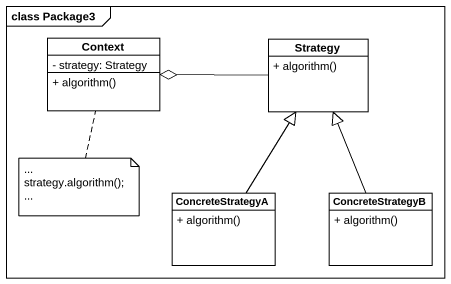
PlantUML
@startuml
mainframe class Package3
hide circle
hide empty members
skinparam classAttributeIconSize 0
class Context {
  - strategy: Strategy
  + algorithm()
}
class Strategy {
  + algorithm()
}
class ConcreteStrategyA {
  + algorithm()
}
class ConcreteStrategyB {
  + algorithm()
}
Strategy -left-o Context
ConcreteStrategyA -up-|> Strategy
ConcreteStrategyB -up-|> Strategy
note bottom of Context
  ~...
  strategy.algorithm();
  ~...
end note
@enduml
